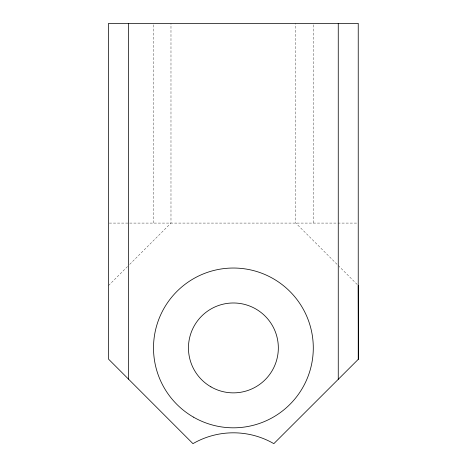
<?xml version="1.0" encoding="UTF-8"?>
<svg xmlns="http://www.w3.org/2000/svg" width="467" height="467" viewBox="0 0 467 467"><rect width="100%" height="100%" fill="white"/><g stroke="black" fill="none" stroke-linecap="round" stroke-linejoin="round"><path stroke-width="0.35" stroke-dasharray="2.33 1.75" d="M108.56 285.506L127.649 266.418M129.709 264.357L170.98 223.086L170.98 23.35M109.29 223.086L337.186 223.086M337.91 223.086L357.506 223.086M357.202 284.473L295.815 223.086L295.815 23.35M313.293 24.809L313.293 223.086M153.503 24.809L153.503 223.086"/><path stroke-width="0.7" d="M358.236 285.506L358.44 359.158L273.843 443.65A80.896 80.896 0 0 0 192.953 443.65L108.56 359.158L108.56 23.35L358.236 23.35L358.236 359.362M338.26 23.35L338.26 379.315M128.536 23.35L128.536 379.157M210.926 386.845A44.943 44.943 0 0 0 278.338 347.927A44.943 44.943 0 0 0 210.926 309.002A44.943 44.943 0 0 0 210.926 386.845M193.449 417.113A79.898 79.898 0 0 0 313.293 347.927A79.898 79.898 0 0 0 193.449 278.735A79.898 79.898 0 0 0 193.449 417.113"/></g></svg>
